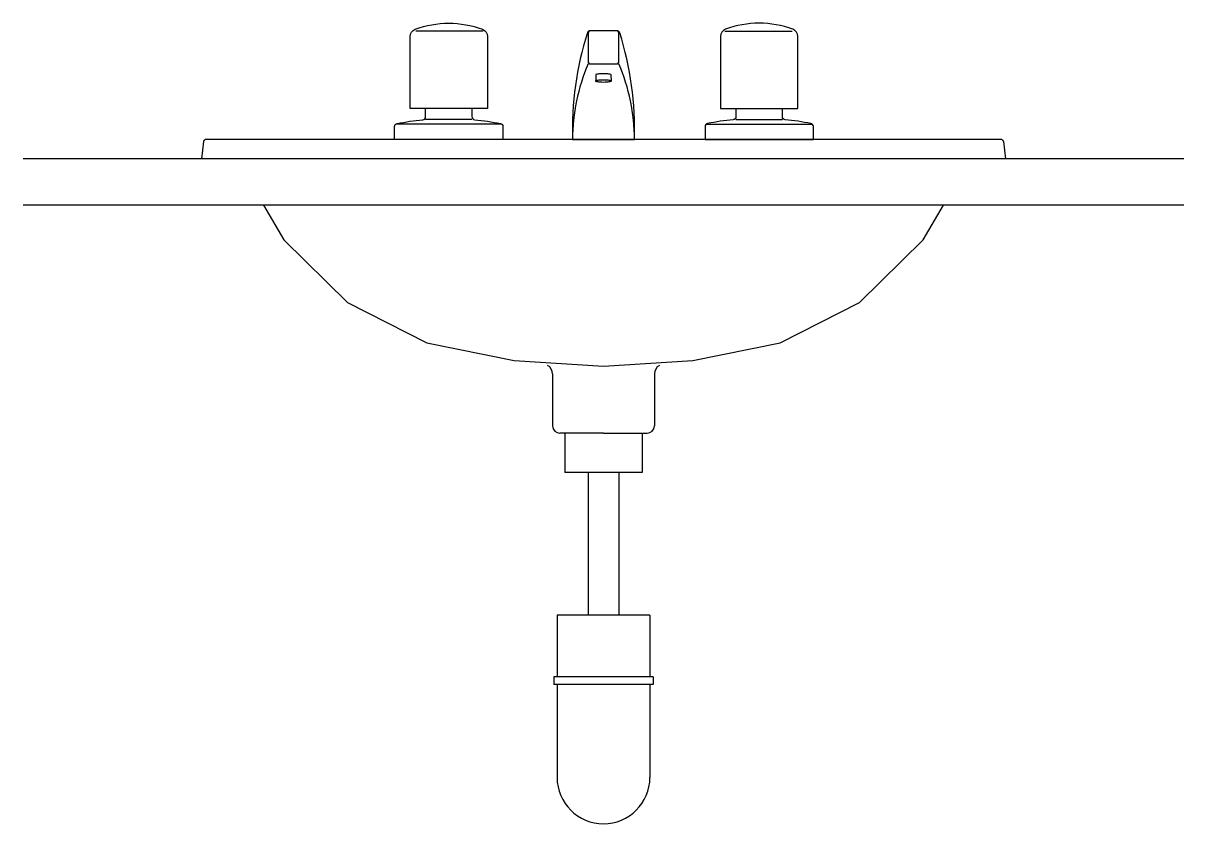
# Model space of a CAD drawing. Header units: millimetres. Extents: x -2894.829 to -2894.079, y 2973.101 to 2973.619.
import ezdxf

# ---------------------------------------------------------------- set-up
doc = ezdxf.new("R2010")
doc.units = ezdxf.units.MM
doc.header["$LTSCALE"] = 10
doc.layers.add('banheiro_louças', color=2, linetype='Continuous')

msp = doc.modelspace()

# ---------------------------------------------------------------- linework, layer by layer
at = {"layer": 'banheiro_louças'}
for p, q in [((-2894.53128, 2973.61368), (-2894.57491, 2973.61368)), ((-2894.37529, 2973.61368), (-2894.33166, 2973.61368)), ((-2894.45844, 2973.5856), (-2894.45859, 2973.5815)), ((-2894.44875, 2973.5856), (-2894.44859, 2973.5815)), ((-2894.53859, 2973.55661), (-2894.56859, 2973.55661)), ((-2894.36798, 2973.55661), (-2894.33798, 2973.55661)), ((-2894.51944, 2973.55368), (-2894.58774, 2973.55368)), ((-2894.38713, 2973.55368), (-2894.31883, 2973.55368)), ((-2894.71208, 2973.54247), (-2894.71346, 2973.53122)), ((-2894.19679, 2973.54368), (-2894.71039, 2973.54368)), ((-2894.1951, 2973.54247), (-2894.19373, 2973.53122)), ((-2894.48654, 2973.39209), (-2894.48646, 2973.35846)), ((-2894.42065, 2973.39209), (-2894.42072, 2973.35846)), ((-2894.47582, 2973.35383), (-2894.48183, 2973.35383)), ((-2894.47859, 2973.35383), (-2894.47859, 2973.3284)), ((-2894.45359, 2973.35383), (-2894.47582, 2973.35383)), ((-2894.45359, 2973.35383), (-2894.43137, 2973.35383)), ((-2894.43137, 2973.35383), (-2894.42535, 2973.35383)), ((-2894.42859, 2973.35383), (-2894.42859, 2973.3284)), ((-2894.42859, 2973.3284), (-2894.47859, 2973.3284)), ((-2894.46359, 2973.3284), (-2894.46359, 2973.23623)), ((-2894.44359, 2973.3284), (-2894.44359, 2973.23623)), ((-2894.48359, 2973.23623), (-2894.48359, 2973.19623)), ((-2894.42359, 2973.23623), (-2894.48359, 2973.23623)), ((-2894.42359, 2973.23623), (-2894.42359, 2973.19623)), ((-2894.48559, 2973.19623), (-2894.48559, 2973.19123)), ((-2894.42159, 2973.19623), (-2894.48559, 2973.19623)), ((-2894.42159, 2973.19623), (-2894.42159, 2973.19123)), ((-2894.42159, 2973.19123), (-2894.48559, 2973.19123)), ((-2894.48359, 2973.19123), (-2894.48359, 2973.13123)), ((-2894.42359, 2973.19123), (-2894.42359, 2973.13123))]:
    msp.add_line(p, q, dxfattribs=at)
at = {"layer": 'banheiro_louças', "color": 3}
for p, q in [((-2894.07859, 2973.53122), (-2894.82859, 2973.53122)), ((-2894.07859, 2973.50122), (-2894.82859, 2973.50122))]:
    msp.add_line(p, q, dxfattribs=at)
at = {"layer": 'banheiro_louças'}
for points in [[(-2894.53186, 2973.61499, -0.31412), (-2894.52859, 2973.6103), (-2894.52859, 2973.56368), (-2894.57859, 2973.56368), (-2894.57859, 2973.6103, -0.31412), (-2894.57532, 2973.61499, -0.178539)], [(-2894.37471, 2973.61499, 0.31412), (-2894.37798, 2973.6103), (-2894.37798, 2973.56368), (-2894.32798, 2973.56368), (-2894.32798, 2973.6103, 0.31412), (-2894.33125, 2973.61499, 0.178539)], [(-2894.46159, 2973.59253), (-2894.44559, 2973.59253, 0.414214), (-2894.44359, 2973.59453), (-2894.44359, 2973.61204, 0.414214), (-2894.44559, 2973.61404), (-2894.46159, 2973.61404, 0.414187), (-2894.46359, 2973.61204), (-2894.46359, 2973.59453, 0.414195)], [(-2894.45359, 2973.58063, -0.017953), (-2894.45566, 2973.5807, -0.025038), (-2894.45713, 2973.58088, -0.056318), (-2894.45844, 2973.58126, -0.302182), (-2894.45859, 2973.5815, -0.302182), (-2894.45844, 2973.58173, -0.056318), (-2894.45713, 2973.58211, -0.025038), (-2894.45566, 2973.58229, -0.017953), (-2894.45359, 2973.58236, -0.017953), (-2894.45153, 2973.58229, -0.025038), (-2894.45006, 2973.58211, -0.056318), (-2894.44875, 2973.58173, -0.302182), (-2894.44859, 2973.5815, -0.302182), (-2894.44875, 2973.58126, -0.056318), (-2894.45006, 2973.58088, -0.025038), (-2894.45153, 2973.5807, -0.017953)]]:
    msp.add_lwpolyline(points, format="xyb", close=True, dxfattribs=at)
for points in [[(-2894.46159, 2973.61404), (-2894.46214, 2973.61404, 0.326244), (-2894.46404, 2973.61265, 0.086097), (-2894.47359, 2973.54368), (-2894.43359, 2973.54368, 0.086097), (-2894.44314, 2973.61265, 0.326244), (-2894.44505, 2973.61404), (-2894.44559, 2973.61404)], [(-2894.44859, 2973.58536, 0.302182), (-2894.44875, 2973.5856, 0.056318), (-2894.45006, 2973.58598, 0.025038), (-2894.45153, 2973.58616, 0.017953), (-2894.45359, 2973.58623, 0.017953), (-2894.45566, 2973.58616, 0.025038), (-2894.45713, 2973.58598, 0.056318), (-2894.45844, 2973.5856, 0.302182), (-2894.45859, 2973.58536)], [(-2894.53859, 2973.56368), (-2894.53859, 2973.55844, 0.385936), (-2894.53679, 2973.55645, -0.024285), (-2894.52021, 2973.55401, -0.358293), (-2894.51859, 2973.55205), (-2894.51859, 2973.54368), (-2894.58859, 2973.54368), (-2894.58859, 2973.55205, -0.358293), (-2894.58698, 2973.55401, -0.024285), (-2894.5704, 2973.55645, 0.385936), (-2894.56859, 2973.55844), (-2894.56859, 2973.56368)], [(-2894.36798, 2973.56368), (-2894.36798, 2973.55844, -0.385936), (-2894.36978, 2973.55645, 0.024285), (-2894.38636, 2973.55401, 0.358293), (-2894.38798, 2973.55205), (-2894.38798, 2973.54368), (-2894.31798, 2973.54368), (-2894.31798, 2973.55205, 0.358293), (-2894.31959, 2973.55401, 0.024285), (-2894.33617, 2973.55645, -0.385936), (-2894.33798, 2973.55844), (-2894.33798, 2973.56368)]]:
    msp.add_lwpolyline(points, format="xyb", dxfattribs=at)
msp.add_lwpolyline([(-2894.67341, 2973.50122), (-2894.66024, 2973.47872), (-2894.61904, 2973.43838), (-2894.56778, 2973.41213), (-2894.51124, 2973.40076), (-2894.45359, 2973.39707), (-2894.39594, 2973.40076), (-2894.3394, 2973.41213), (-2894.28815, 2973.43838), (-2894.24695, 2973.47872), (-2894.23378, 2973.50122)], dxfattribs=at)
for centre, radius, start, end in [((-2894.34734, 2973.54329), 0.12626, 157.04206, 179.82013), ((-2894.55985, 2973.54329), 0.12626, 0.17987, 22.95794), ((-2894.71039, 2973.5419), 0.00178, 90, 161.56505), ((-2894.19679, 2973.5419), 0.00178, 18.43495, 90), ((-2894.49302, 2973.39209), 0.00648, 360, 59.13601), ((-2894.41417, 2973.39209), 0.00648, 120.86399, 180), ((-2894.48183, 2973.35846), 0.00463, 180, 270), ((-2894.42535, 2973.35846), 0.00463, 270, 0), ((-2894.45359, 2973.13123), 0.03, 180, 360)]:
    msp.add_arc(centre, radius, start, end, dxfattribs=at)

doc.saveas('drawing.dxf')
